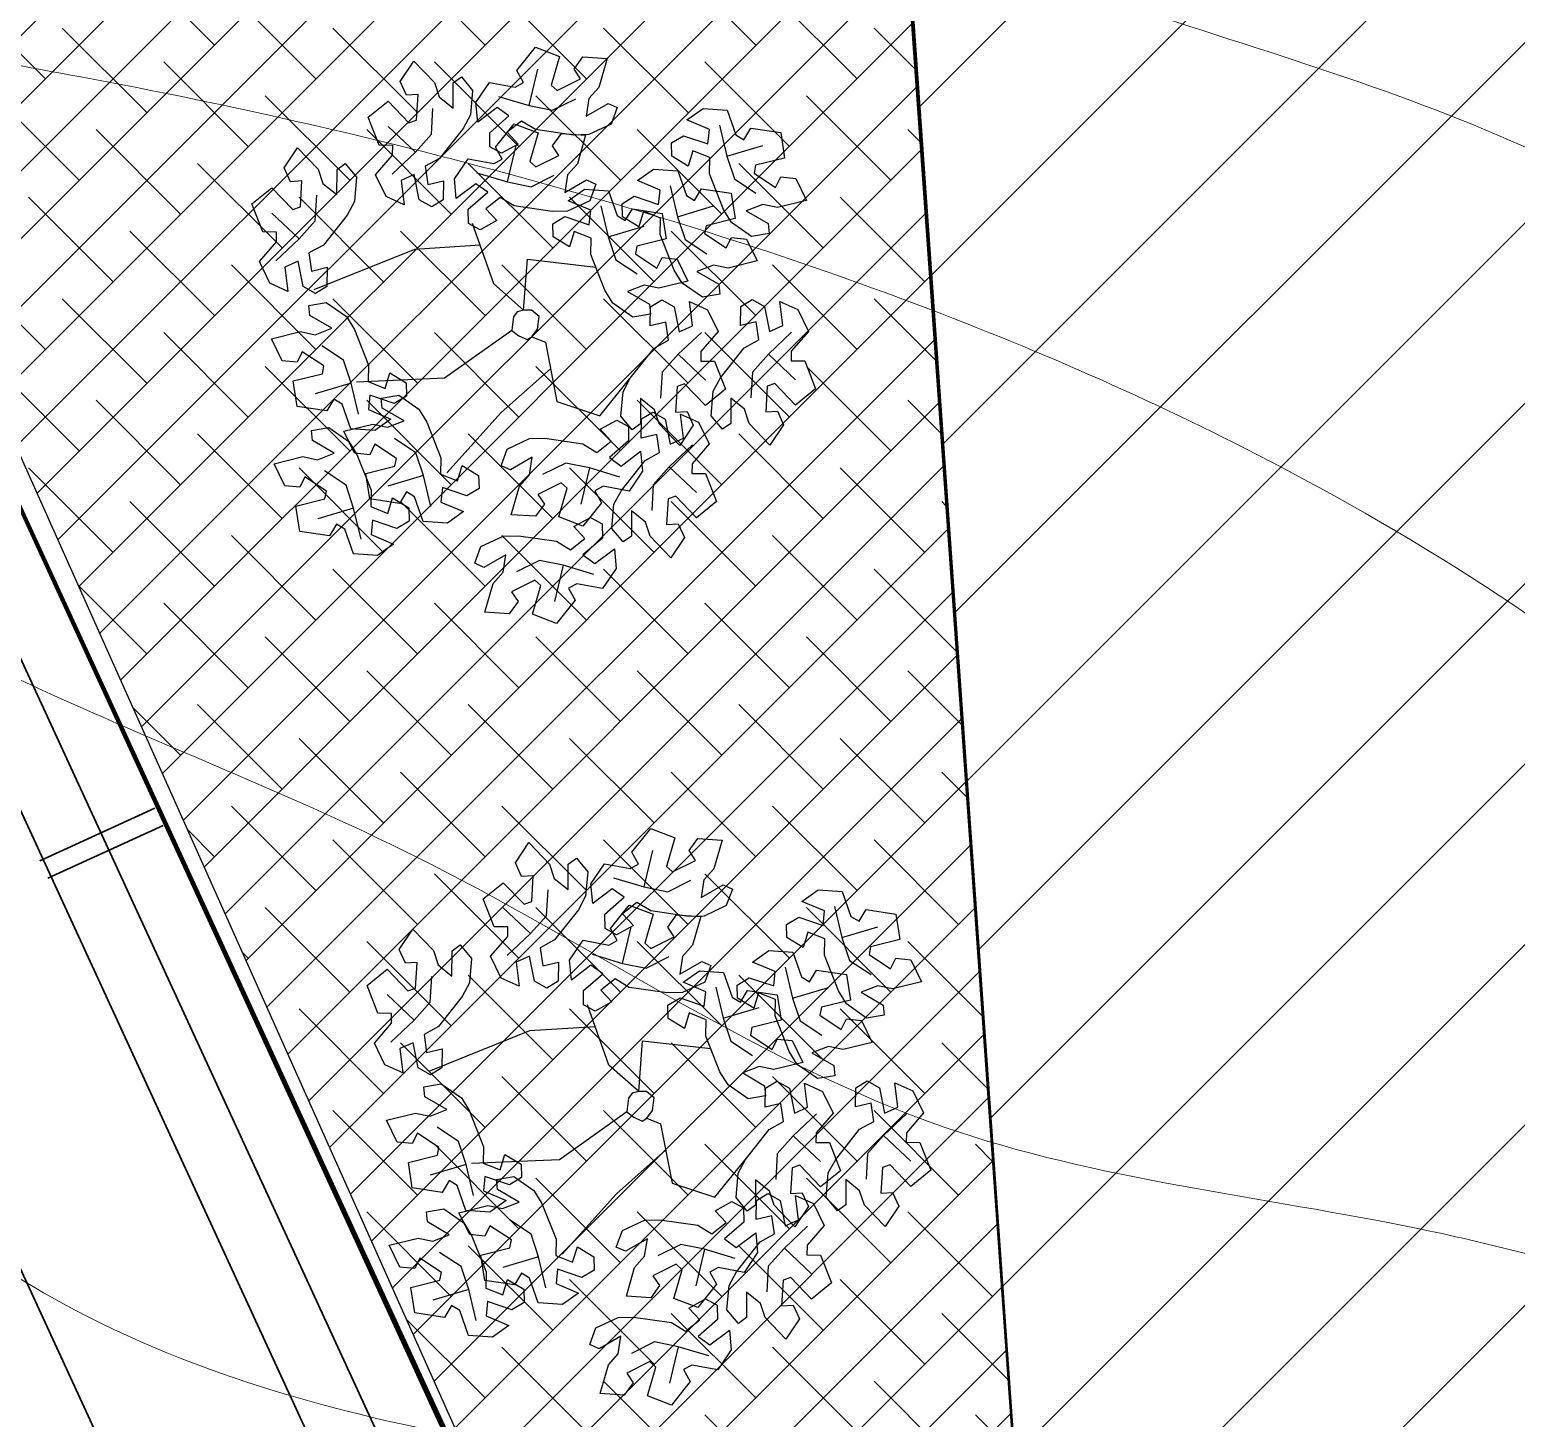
# Model space of a CAD drawing. Header units: millimetres. Extents: x 5637 to 6048, y 3385 to 3927.
# Drawn here: x 5651.92 to 5663.57, y 3640.32 to 3651.21 of the extents above; entities that cross this region are included whole.
import ezdxf

# ---------------------------------------------------------------- set-up
doc = ezdxf.new("R2010")
doc.units = ezdxf.units.MM
doc.layers.add('Contour Lines', color=253, linetype='Continuous')
doc.layers.add('dr', color=7, linetype='Continuous', lineweight=30, true_color=0x424d8a)
for name, color, linetype, lineweight in [('fences', 224, 'ограждение1', 80), ('ground 1', 7, 'Continuous', 30), ('hatch', 253, 'Continuous', 13), ('project gr', 250, 'Continuous', 30), ('road', 19, 'Continuous', 30)]:
    doc.layers.add(name, color=color, linetype=linetype, lineweight=lineweight)
doc.layers.add('plants1', color=7, linetype='Continuous', true_color=0x89ee5d)
doc.linetypes.add('ограждение1', pattern='A,0.25,-0.1,[133,ltypeshp.shx,S=0.1,R=0,X=-0.1,Y=0],-0.1,1', length=1.45)

# ---------------------------------------------------------------- blocks, each defined once
blk = doc.blocks.new('212')
at = {"color": 48, "linetype": 'Continuous'}
for p, q in [((2813.16, 4856.989), (2813.307, 4857.173)), ((2813.307, 4857.173), (2813.495, 4857.1)), ((2812.246, 4856.905), (2812.352, 4857.064)), ((2812.352, 4857.064), (2812.514, 4856.895)), ((2813.495, 4857.1), (2813.43, 4856.875)), ((2813.608, 4857), (2813.677, 4857.096)), ((2813.677, 4857.096), (2813.867, 4857.083)), ((2813.867, 4857.083), (2813.802, 4856.858)), ((2812.66, 4856.894), (2812.725, 4856.94)), ((2812.725, 4856.94), (2812.813, 4856.833)), ((2813.212, 4856.895), (2813.16, 4856.989)), ((2813.16, 4856.989), (2813.16, 4856.989)), ((2813.255, 4856.716), (2813.323, 4857.001)), ((2813.658, 4856.924), (2813.608, 4857)), ((2812.295, 4856.797), (2812.246, 4856.905)), ((2812.514, 4856.895), (2812.551, 4856.783)), ((2812.66, 4856.696), (2812.66, 4856.894)), ((2812.813, 4856.833), (2812.797, 4856.642)), ((2812.838, 4856.74), (2812.944, 4856.897)), ((2812.944, 4856.897), (2813.146, 4856.859)), ((2813.146, 4856.859), (2813.212, 4856.895)), ((2813.43, 4856.875), (2813.477, 4856.833)), ((2813.477, 4856.833), (2813.658, 4856.924)), ((2813.802, 4856.858), (2813.724, 4856.77)), ((2811.994, 4856.623), (2812.151, 4856.749)), ((2812.151, 4856.749), (2812.314, 4856.581)), ((2812.386, 4856.803), (2812.295, 4856.797)), ((2812.374, 4856.601), (2812.386, 4856.803)), ((2812.551, 4856.783), (2812.66, 4856.696)), ((2812.853, 4856.586), (2812.838, 4856.74)), ((2813.015, 4856.787), (2813.255, 4856.716)), ((2813.255, 4856.716), (2813.44, 4856.678)), ((2813.44, 4856.678), (2813.621, 4856.768)), ((2813.724, 4856.77), (2813.703, 4856.632)), ((2813.703, 4856.632), (2813.875, 4856.731)), ((2813.875, 4856.731), (2813.947, 4856.699)), ((2812.08, 4856.404), (2811.994, 4856.623)), ((2812.314, 4856.581), (2812.374, 4856.601)), ((2812.49, 4856.49), (2812.502, 4856.693)), ((2812.797, 4856.642), (2812.74, 4856.536)), ((2813.006, 4856.701), (2812.853, 4856.586)), ((2812.947, 4856.502), (2813.098, 4856.635)), ((2813.098, 4856.635), (2813.006, 4856.701)), ((2813.197, 4856.594), (2813.085, 4856.506)), ((2813.307, 4856.527), (2813.197, 4856.594)), ((2813.947, 4856.699), (2813.899, 4856.569)), ((2814.492, 4856.602), (2814.619, 4856.692)), ((2814.669, 4856.527), (2814.492, 4856.602)), ((2814.619, 4856.692), (2814.808, 4856.679)), ((2814.808, 4856.679), (2814.876, 4856.485)), ((2812.364, 4856.35), (2812.151, 4856.551)), ((2812.364, 4856.35), (2812.49, 4856.49)), ((2812.74, 4856.536), (2812.554, 4856.3)), ((2812.949, 4856.391), (2812.947, 4856.502)), ((2812.947, 4856.502), (2812.947, 4856.502)), ((2812.992, 4856.389), (2813.139, 4856.573)), ((2813.085, 4856.506), (2813.171, 4856.413)), ((2813.139, 4856.573), (2813.327, 4856.501)), ((2813.327, 4856.501), (2813.262, 4856.276)), ((2813.605, 4856.484), (2813.307, 4856.527)), ((2813.44, 4856.4), (2813.509, 4856.497)), ((2813.509, 4856.497), (2813.699, 4856.484)), ((2813.725, 4856.487), (2813.605, 4856.484)), ((2813.699, 4856.484), (2813.634, 4856.259)), ((2813.899, 4856.569), (2813.725, 4856.487)), ((2814.371, 4856.422), (2814.467, 4856.479)), ((2814.467, 4856.479), (2814.467, 4856.479)), ((2814.467, 4856.479), (2814.658, 4856.414)), ((2814.658, 4856.414), (2814.669, 4856.527)), ((2814.748, 4856.562), (2814.806, 4856.319)), ((2814.876, 4856.485), (2814.94, 4856.446)), ((2814.94, 4856.446), (2814.995, 4856.538)), ((2814.995, 4856.538), (2814.995, 4856.538)), ((2814.995, 4856.538), (2815.228, 4856.503)), ((2815.228, 4856.503), (2815.259, 4856.304)), ((2811.335, 4856.226), (2811.441, 4856.385)), ((2811.441, 4856.385), (2811.603, 4856.216)), ((2812.187, 4856.402), (2812.08, 4856.404)), ((2812.08, 4856.404), (2812.08, 4856.404)), ((2812.186, 4856.327), (2812.187, 4856.402)), ((2813.04, 4856.341), (2812.949, 4856.391)), ((2813.044, 4856.296), (2812.992, 4856.389)), ((2812.992, 4856.389), (2812.992, 4856.389)), ((2813.171, 4856.413), (2813.04, 4856.341)), ((2813.087, 4856.116), (2813.155, 4856.402)), ((2813.49, 4856.324), (2813.44, 4856.4)), ((2814.374, 4856.318), (2814.371, 4856.422)), ((2814.539, 4856.361), (2814.502, 4856.24)), ((2814.672, 4856.308), (2814.539, 4856.361)), ((2814.806, 4856.319), (2815.087, 4856.403)), ((2811.75, 4856.215), (2811.814, 4856.261)), ((2811.814, 4856.261), (2811.902, 4856.154)), ((2812.052, 4856.172), (2812.186, 4856.327)), ((2812.182, 4856.178), (2812.364, 4856.35)), ((2812.554, 4856.3), (2812.441, 4856.239)), ((2812.671, 4856.141), (2812.777, 4856.298)), ((2812.777, 4856.298), (2812.979, 4856.26)), ((2812.979, 4856.26), (2813.044, 4856.296)), ((2813.262, 4856.276), (2813.309, 4856.234)), ((2813.309, 4856.234), (2813.49, 4856.324)), ((2813.634, 4856.259), (2813.556, 4856.171)), ((2814.502, 4856.24), (2814.374, 4856.318)), ((2814.669, 4856.18), (2814.672, 4856.308)), ((2814.806, 4856.319), (2814.865, 4856.14)), ((2815.031, 4856.247), (2815.019, 4856.186)), ((2815.259, 4856.304), (2815.031, 4856.247)), ((2811.384, 4856.118), (2811.335, 4856.226)), ((2811.475, 4856.124), (2811.384, 4856.118)), ((2811.463, 4855.921), (2811.475, 4856.124)), ((2811.603, 4856.216), (2811.64, 4856.104)), ((2811.749, 4856.017), (2811.75, 4856.215)), ((2811.902, 4856.154), (2811.886, 4855.963)), ((2812.135, 4856.001), (2812.052, 4856.172)), ((2812.356, 4856.174), (2812.252, 4856.127)), ((2812.252, 4856.127), (2812.276, 4855.937)), ((2812.395, 4855.976), (2812.356, 4856.174)), ((2812.441, 4856.239), (2812.461, 4856.097)), ((2812.461, 4856.097), (2812.584, 4856.126)), ((2812.584, 4856.126), (2812.581, 4855.976)), ((2812.685, 4855.986), (2812.671, 4856.141)), ((2812.847, 4856.188), (2813.087, 4856.116)), ((2813.272, 4856.078), (2813.453, 4856.169)), ((2813.556, 4856.171), (2813.535, 4856.033)), ((2813.535, 4856.033), (2813.707, 4856.132)), ((2813.707, 4856.132), (2813.779, 4856.099)), ((2814.106, 4856.127), (2814.232, 4856.217)), ((2814.282, 4856.052), (2814.106, 4856.127)), ((2814.232, 4856.217), (2814.421, 4856.204)), ((2814.421, 4856.204), (2814.489, 4856.01)), ((2814.78, 4855.9), (2814.669, 4856.18)), ((2814.865, 4856.14), (2815.034, 4856.028)), ((2815.019, 4856.186), (2815.188, 4856.074)), ((2815.188, 4856.074), (2815.228, 4856.156)), ((2815.228, 4856.156), (2815.346, 4856.144)), ((2815.346, 4856.144), (2815.43, 4855.972)), ((2811.083, 4855.944), (2811.24, 4856.07)), ((2811.24, 4856.07), (2811.403, 4855.901)), ((2811.579, 4855.811), (2811.591, 4856.014)), ((2811.64, 4856.104), (2811.749, 4856.017)), ((2812.838, 4856.102), (2812.685, 4855.986)), ((2812.779, 4855.903), (2812.931, 4856.035)), ((2812.931, 4856.035), (2812.838, 4856.102)), ((2813.087, 4856.116), (2813.272, 4856.078)), ((2813.562, 4855.969), (2813.689, 4856.059)), ((2813.689, 4856.059), (2813.878, 4856.046)), ((2813.779, 4856.099), (2813.731, 4855.969)), ((2813.878, 4856.046), (2813.946, 4855.852)), ((2814.271, 4855.939), (2814.282, 4856.052)), ((2814.361, 4856.087), (2814.419, 4855.844)), ((2814.489, 4856.01), (2814.553, 4855.971)), ((2814.553, 4855.971), (2814.608, 4856.063)), ((2814.608, 4856.063), (2814.608, 4856.063)), ((2814.608, 4856.063), (2814.841, 4856.028)), ((2814.841, 4856.028), (2814.872, 4855.829)), ((2811.169, 4855.725), (2811.083, 4855.944)), ((2811.403, 4855.901), (2811.463, 4855.921)), ((2811.886, 4855.963), (2811.829, 4855.857)), ((2812.276, 4855.937), (2812.135, 4856.001)), ((2812.493, 4855.922), (2812.395, 4855.976)), ((2812.395, 4855.976), (2812.395, 4855.976)), ((2812.581, 4855.976), (2812.493, 4855.922)), ((2812.781, 4855.791), (2812.779, 4855.903)), ((2812.779, 4855.903), (2812.779, 4855.903)), ((2813.029, 4855.995), (2812.917, 4855.906)), ((2812.917, 4855.906), (2813.003, 4855.814)), ((2813.139, 4855.928), (2813.029, 4855.995)), ((2813.437, 4855.885), (2813.139, 4855.928)), ((2813.731, 4855.969), (2813.557, 4855.888)), ((2813.739, 4855.894), (2813.562, 4855.969)), ((2813.727, 4855.781), (2813.739, 4855.894)), ((2813.818, 4855.929), (2813.876, 4855.686)), ((2813.985, 4855.946), (2814.08, 4856.004)), ((2813.987, 4855.843), (2813.985, 4855.946)), ((2814.01, 4855.813), (2814.065, 4855.905)), ((2814.065, 4855.905), (2814.065, 4855.905)), ((2814.065, 4855.905), (2814.298, 4855.87)), ((2814.08, 4856.004), (2814.08, 4856.004)), ((2814.08, 4856.004), (2814.271, 4855.939)), ((2814.419, 4855.844), (2814.701, 4855.928)), ((2814.843, 4855.798), (2814.78, 4855.9)), ((2815.088, 4855.94), (2814.958, 4855.89)), ((2815.203, 4855.916), (2815.088, 4855.94)), ((2815.43, 4855.972), (2815.203, 4855.916)), ((2811.453, 4855.67), (2811.24, 4855.872)), ((2811.453, 4855.67), (2811.579, 4855.811)), ((2811.829, 4855.857), (2811.643, 4855.621)), ((2812.872, 4855.742), (2812.781, 4855.791)), ((2812.978, 4855.318), (2812.811, 4855.791)), ((2813.003, 4855.814), (2812.872, 4855.742)), ((2813.557, 4855.888), (2813.437, 4855.885)), ((2813.441, 4855.789), (2813.537, 4855.846)), ((2813.444, 4855.685), (2813.441, 4855.789)), ((2813.537, 4855.846), (2813.537, 4855.846)), ((2813.537, 4855.846), (2813.727, 4855.781)), ((2813.946, 4855.852), (2814.01, 4855.813)), ((2814.115, 4855.765), (2813.987, 4855.843)), ((2814.152, 4855.886), (2814.115, 4855.765)), ((2814.285, 4855.833), (2814.152, 4855.886)), ((2814.282, 4855.705), (2814.285, 4855.833)), ((2814.298, 4855.87), (2814.329, 4855.671)), ((2814.419, 4855.844), (2814.479, 4855.665)), ((2814.872, 4855.829), (2814.645, 4855.772)), ((2815, 4855.688), (2814.843, 4855.798)), ((2814.958, 4855.89), (2815.129, 4855.79)), ((2815.129, 4855.79), (2815.137, 4855.711)), ((2811.276, 4855.723), (2811.169, 4855.725)), ((2811.169, 4855.725), (2811.169, 4855.725)), ((2811.271, 4855.499), (2811.453, 4855.67)), ((2811.275, 4855.648), (2811.276, 4855.723)), ((2813.572, 4855.607), (2813.444, 4855.685)), ((2813.609, 4855.728), (2813.572, 4855.607)), ((2813.742, 4855.675), (2813.609, 4855.728)), ((2813.739, 4855.547), (2813.742, 4855.675)), ((2813.876, 4855.686), (2814.157, 4855.77)), ((2813.876, 4855.686), (2813.935, 4855.507)), ((2814.329, 4855.671), (2814.101, 4855.614)), ((2814.393, 4855.425), (2814.282, 4855.705)), ((2814.479, 4855.665), (2814.648, 4855.553)), ((2814.645, 4855.772), (2814.632, 4855.711)), ((2814.632, 4855.711), (2814.801, 4855.599)), ((2814.801, 4855.599), (2814.842, 4855.681)), ((2814.842, 4855.681), (2814.959, 4855.669)), ((2814.959, 4855.669), (2815.044, 4855.497)), ((2815.137, 4855.711), (2815, 4855.688)), ((2811.141, 4855.492), (2811.275, 4855.648)), ((2811.643, 4855.621), (2811.53, 4855.56)), ((2811.53, 4855.56), (2811.55, 4855.418)), ((2812.357, 4855.587), (2811.568, 4855.27)), ((2812.872, 4855.62), (2812.357, 4855.587)), ((2813.85, 4855.267), (2813.739, 4855.547)), ((2814.101, 4855.614), (2814.089, 4855.553)), ((2814.089, 4855.553), (2814.258, 4855.441)), ((2811.224, 4855.322), (2811.141, 4855.492)), ((2811.445, 4855.494), (2811.341, 4855.448)), ((2811.341, 4855.448), (2811.365, 4855.257)), ((2811.484, 4855.297), (2811.445, 4855.494)), ((2811.55, 4855.418), (2811.673, 4855.447)), ((2811.673, 4855.447), (2811.67, 4855.297)), ((2813.213, 4855.112), (2813.244, 4855.51)), ((2813.244, 4855.51), (2813.778, 4855.448)), ((2813.935, 4855.507), (2814.104, 4855.395)), ((2814.258, 4855.441), (2814.298, 4855.523)), ((2814.298, 4855.523), (2814.416, 4855.511)), ((2814.456, 4855.323), (2814.393, 4855.425)), ((2814.416, 4855.511), (2814.5, 4855.339)), ((2814.701, 4855.465), (2814.571, 4855.415)), ((2814.817, 4855.441), (2814.701, 4855.465)), ((2815.044, 4855.497), (2814.817, 4855.441)), ((2811.365, 4855.257), (2811.224, 4855.322)), ((2814.5, 4855.339), (2814.273, 4855.284)), ((2814.614, 4855.213), (2814.456, 4855.323)), ((2814.571, 4855.415), (2814.743, 4855.315)), ((2814.743, 4855.315), (2814.75, 4855.236)), ((2811.582, 4855.243), (2811.484, 4855.297)), ((2811.484, 4855.297), (2811.484, 4855.297)), ((2811.67, 4855.297), (2811.582, 4855.243)), ((2813.913, 4855.165), (2813.85, 4855.267)), ((2814.158, 4855.307), (2814.028, 4855.257)), ((2814.028, 4855.257), (2814.199, 4855.157)), ((2814.273, 4855.284), (2814.158, 4855.307)), ((2814.208, 4855.138), (2814.296, 4855.192)), ((2814.296, 4855.192), (2814.394, 4855.138)), ((2814.75, 4855.236), (2814.614, 4855.213)), ((2814.915, 4855.141), (2815.004, 4855.195)), ((2815.004, 4855.195), (2815.101, 4855.141)), ((2811.529, 4855.148), (2811.665, 4855.171)), ((2811.536, 4855.069), (2811.529, 4855.148)), ((2811.665, 4855.171), (2811.823, 4855.062)), ((2813.162, 4855.099), (2813.133, 4855.059)), ((2813.213, 4855.112), (2813.162, 4855.099)), ((2813.274, 4855.111), (2813.213, 4855.112)), ((2813.334, 4855.062), (2813.274, 4855.111)), ((2814.07, 4855.055), (2813.913, 4855.165)), ((2814.207, 4855.079), (2814.07, 4855.055)), ((2814.199, 4855.157), (2814.207, 4855.079)), ((2814.205, 4854.989), (2814.208, 4855.138)), ((2814.394, 4855.138), (2814.394, 4855.138)), ((2814.394, 4855.138), (2814.433, 4854.941)), ((2814.537, 4854.988), (2814.513, 4855.178)), ((2814.513, 4855.178), (2814.654, 4855.113)), ((2814.654, 4855.113), (2814.737, 4854.943)), ((2814.912, 4854.991), (2814.915, 4855.141)), ((2815.101, 4855.141), (2815.101, 4855.141)), ((2815.101, 4855.141), (2815.14, 4854.943)), ((2815.244, 4854.99), (2815.221, 4855.18)), ((2815.221, 4855.18), (2815.362, 4855.116)), ((2815.362, 4855.116), (2815.445, 4854.945)), ((2811.708, 4854.97), (2811.536, 4855.069)), ((2811.578, 4854.919), (2811.708, 4854.97)), ((2811.823, 4855.062), (2811.886, 4854.959)), ((2811.886, 4854.959), (2811.997, 4854.679)), ((2813.122, 4854.977), (2813.121, 4854.953)), ((2813.133, 4855.059), (2813.122, 4854.977)), ((2813.276, 4854.903), (2813.321, 4854.962)), ((2813.321, 4854.962), (2813.334, 4855.062)), ((2814.328, 4855.017), (2814.205, 4854.989)), ((2814.348, 4854.876), (2814.328, 4855.017)), ((2814.433, 4854.941), (2814.537, 4854.988)), ((2815.035, 4855.02), (2814.912, 4854.991)), ((2815.056, 4854.878), (2815.035, 4855.02)), ((2815.14, 4854.943), (2815.244, 4854.99)), ((2811.235, 4854.887), (2811.463, 4854.943)), ((2811.32, 4854.715), (2811.235, 4854.887)), ((2811.463, 4854.943), (2811.578, 4854.919)), ((2813.121, 4854.953), (2812.593, 4854.577)), ((2813.121, 4854.953), (2813.175, 4854.911)), ((2813.175, 4854.911), (2813.241, 4854.88)), ((2813.241, 4854.88), (2813.276, 4854.903)), ((2813.276, 4854.903), (2813.384, 4854.859)), ((2813.384, 4854.859), (2813.474, 4854.394)), ((2814.235, 4854.814), (2814.348, 4854.876)), ((2814.607, 4854.937), (2814.425, 4854.765)), ((2814.737, 4854.943), (2814.603, 4854.787)), ((2814.943, 4854.817), (2815.056, 4854.878)), ((2815.314, 4854.939), (2815.133, 4854.767)), ((2815.445, 4854.945), (2815.311, 4854.789)), ((2811.478, 4854.785), (2811.438, 4854.704)), ((2811.647, 4854.674), (2811.478, 4854.785)), ((2811.801, 4854.719), (2811.632, 4854.831)), ((2814.049, 4854.578), (2814.235, 4854.814)), ((2814.425, 4854.765), (2814.299, 4854.624)), ((2814.425, 4854.765), (2814.638, 4854.563)), ((2814.603, 4854.787), (2814.602, 4854.712)), ((2814.757, 4854.58), (2814.943, 4854.817)), ((2815.133, 4854.767), (2815.007, 4854.626)), ((2815.133, 4854.767), (2815.345, 4854.566)), ((2815.311, 4854.789), (2815.309, 4854.715)), ((2811.438, 4854.704), (2811.32, 4854.715)), ((2811.407, 4854.556), (2811.635, 4854.612)), ((2811.635, 4854.612), (2811.647, 4854.674)), ((2811.86, 4854.54), (2811.801, 4854.719)), ((2811.997, 4854.679), (2811.994, 4854.551)), ((2812.127, 4854.498), (2812.164, 4854.619)), ((2812.164, 4854.619), (2812.292, 4854.541)), ((2813.424, 4854.652), (2813.038, 4854.309)), ((2813.809, 4854.284), (2814.091, 4854.631)), ((2814.299, 4854.624), (2814.287, 4854.422)), ((2814.602, 4854.712), (2814.709, 4854.711)), ((2814.709, 4854.711), (2814.709, 4854.711)), ((2814.709, 4854.711), (2814.795, 4854.491)), ((2815.007, 4854.626), (2814.995, 4854.424)), ((2815.309, 4854.715), (2815.416, 4854.713)), ((2815.416, 4854.713), (2815.416, 4854.713)), ((2815.416, 4854.713), (2815.502, 4854.494)), ((2811.438, 4854.357), (2811.407, 4854.556)), ((2811.86, 4854.54), (2811.579, 4854.456)), ((2811.918, 4854.297), (2811.86, 4854.54)), ((2812.593, 4854.577), (2811.902, 4854.548)), ((2811.994, 4854.551), (2812.127, 4854.498)), ((2812.292, 4854.541), (2812.294, 4854.438)), ((2813.992, 4854.472), (2814.049, 4854.578)), ((2814.416, 4854.514), (2814.403, 4854.312)), ((2814.475, 4854.534), (2814.416, 4854.514)), ((2814.638, 4854.365), (2814.475, 4854.534)), ((2814.699, 4854.475), (2814.757, 4854.58)), ((2815.123, 4854.516), (2815.111, 4854.314)), ((2815.183, 4854.536), (2815.123, 4854.516)), ((2815.345, 4854.367), (2815.183, 4854.536)), ((2815.502, 4854.494), (2815.345, 4854.367)), ((2811.726, 4854.413), (2811.671, 4854.321)), ((2811.79, 4854.374), (2811.726, 4854.413)), ((2812.008, 4854.445), (2811.997, 4854.332)), ((2812.199, 4854.38), (2812.008, 4854.445)), ((2812.097, 4854.422), (2812.234, 4854.446)), ((2812.105, 4854.344), (2812.097, 4854.422)), ((2812.294, 4854.438), (2812.199, 4854.38)), ((2812.199, 4854.38), (2812.199, 4854.38)), ((2812.234, 4854.446), (2812.391, 4854.336)), ((2813.474, 4854.394), (2813.809, 4854.284)), ((2813.976, 4854.281), (2813.992, 4854.472)), ((2814.238, 4854.331), (2814.129, 4854.419)), ((2814.129, 4854.419), (2814.129, 4854.22)), ((2814.795, 4854.491), (2814.638, 4854.365)), ((2814.683, 4854.283), (2814.699, 4854.475)), ((2814.945, 4854.334), (2814.836, 4854.421)), ((2814.836, 4854.421), (2814.836, 4854.223)), ((2811.671, 4854.321), (2811.438, 4854.357)), ((2811.671, 4854.321), (2811.671, 4854.321)), ((2811.858, 4854.18), (2811.79, 4854.374)), ((2811.997, 4854.332), (2812.173, 4854.257)), ((2812.276, 4854.244), (2812.105, 4854.344)), ((2812.391, 4854.336), (2812.454, 4854.234)), ((2813.038, 4854.309), (2812.612, 4853.837)), ((2814.064, 4854.174), (2813.976, 4854.281)), ((2814.137, 4854.258), (2814.226, 4854.312)), ((2814.226, 4854.312), (2814.323, 4854.257)), ((2814.275, 4854.22), (2814.238, 4854.331)), ((2814.403, 4854.312), (2814.494, 4854.317)), ((2814.466, 4854.107), (2814.443, 4854.297)), ((2814.443, 4854.297), (2814.584, 4854.233)), ((2814.494, 4854.317), (2814.543, 4854.21)), ((2814.772, 4854.177), (2814.683, 4854.283)), ((2814.982, 4854.222), (2814.945, 4854.334)), ((2815.111, 4854.314), (2815.202, 4854.32)), ((2815.202, 4854.32), (2815.251, 4854.212)), ((2811.549, 4854.168), (2811.686, 4854.191)), ((2811.557, 4854.089), (2811.549, 4854.168)), ((2811.686, 4854.191), (2811.843, 4854.082)), ((2811.803, 4854.162), (2812.031, 4854.217)), ((2811.888, 4853.99), (2811.803, 4854.162)), ((2812.047, 4854.167), (2811.858, 4854.18)), ((2812.031, 4854.217), (2812.146, 4854.194)), ((2812.173, 4854.257), (2812.047, 4854.167)), ((2812.146, 4854.194), (2812.276, 4854.244)), ((2812.454, 4854.234), (2812.565, 4853.954)), ((2813.812, 4854.177), (2813.943, 4854.249)), ((2813.899, 4854.085), (2813.812, 4854.177)), ((2813.943, 4854.249), (2814.034, 4854.2)), ((2814.034, 4854.2), (2814.036, 4854.088)), ((2814.129, 4854.22), (2814.064, 4854.174)), ((2814.134, 4854.108), (2814.137, 4854.258)), ((2814.437, 4854.051), (2814.275, 4854.22)), ((2814.323, 4854.257), (2814.323, 4854.257)), ((2814.323, 4854.257), (2814.362, 4854.06)), ((2814.543, 4854.21), (2814.437, 4854.051)), ((2814.584, 4854.233), (2814.667, 4854.062)), ((2814.836, 4854.223), (2814.772, 4854.177)), ((2815.144, 4854.053), (2814.982, 4854.222)), ((2815.251, 4854.212), (2815.144, 4854.053)), ((2811.728, 4853.989), (2811.557, 4854.089)), ((2811.843, 4854.082), (2811.906, 4853.979)), ((2812.046, 4854.06), (2812.006, 4853.978)), ((2812.215, 4853.948), (2812.046, 4854.06)), ((2812.369, 4853.994), (2812.2, 4854.106)), ((2813.085, 4854.022), (2813.258, 4854.104)), ((2813.258, 4854.104), (2813.379, 4854.107)), ((2813.379, 4854.107), (2813.676, 4854.063)), ((2813.676, 4854.063), (2813.786, 4853.996)), ((2813.786, 4853.996), (2813.899, 4854.085)), ((2814.036, 4854.088), (2813.885, 4853.956)), ((2814.036, 4854.088), (2814.036, 4854.088)), ((2814.257, 4854.137), (2814.134, 4854.108)), ((2814.278, 4853.995), (2814.257, 4854.137)), ((2814.536, 4854.056), (2814.355, 4853.884)), ((2814.362, 4854.06), (2814.466, 4854.107)), ((2814.667, 4854.062), (2814.533, 4853.906)), ((2811.256, 4853.907), (2811.483, 4853.963)), ((2811.483, 4853.963), (2811.598, 4853.939)), ((2811.598, 4853.939), (2811.728, 4853.989)), ((2812.006, 4853.978), (2811.888, 4853.99)), ((2811.906, 4853.979), (2812.017, 4853.699)), ((2812.203, 4853.887), (2812.215, 4853.948)), ((2812.428, 4853.815), (2812.369, 4853.994)), ((2812.565, 4853.954), (2812.562, 4853.826)), ((2813.037, 4853.892), (2813.085, 4854.022)), ((2813.281, 4853.958), (2813.109, 4853.859)), ((2813.259, 4853.82), (2813.281, 4853.958)), ((2813.544, 4853.913), (2813.362, 4853.823)), ((2813.729, 4853.875), (2813.544, 4853.913)), ((2813.885, 4853.956), (2813.977, 4853.889)), ((2813.977, 4853.889), (2814.13, 4854.005)), ((2813.979, 4853.697), (2814.165, 4853.933)), ((2814.13, 4854.005), (2814.145, 4853.85)), ((2814.165, 4853.933), (2814.278, 4853.995)), ((2811.34, 4853.735), (2811.256, 4853.907)), ((2811.498, 4853.805), (2811.458, 4853.724)), ((2811.667, 4853.693), (2811.498, 4853.805)), ((2811.821, 4853.739), (2811.652, 4853.851)), ((2811.975, 4853.83), (2812.203, 4853.887)), ((2812.006, 4853.631), (2811.975, 4853.83)), ((2812.428, 4853.815), (2812.147, 4853.731)), ((2812.486, 4853.572), (2812.428, 4853.815)), ((2812.562, 4853.826), (2812.695, 4853.773)), ((2812.695, 4853.773), (2812.732, 4853.894)), ((2812.732, 4853.894), (2812.86, 4853.816)), ((2812.86, 4853.816), (2812.863, 4853.712)), ((2813.109, 4853.859), (2813.037, 4853.892)), ((2813.181, 4853.732), (2813.259, 4853.82)), ((2813.729, 4853.875), (2813.66, 4853.589)), ((2813.968, 4853.803), (2813.729, 4853.875)), ((2814.145, 4853.85), (2814.039, 4853.693)), ((2814.355, 4853.884), (2814.229, 4853.743)), ((2814.355, 4853.884), (2814.568, 4853.682)), ((2814.533, 4853.906), (2814.531, 4853.832)), ((2814.531, 4853.832), (2814.638, 4853.83)), ((2814.638, 4853.83), (2814.638, 4853.83)), ((2814.638, 4853.83), (2814.724, 4853.611)), ((2811.458, 4853.724), (2811.34, 4853.735)), ((2811.655, 4853.632), (2811.667, 4853.693)), ((2811.88, 4853.56), (2811.821, 4853.739)), ((2812.017, 4853.699), (2812.014, 4853.571)), ((2812.294, 4853.688), (2812.239, 4853.596)), ((2812.358, 4853.649), (2812.294, 4853.688)), ((2812.576, 4853.72), (2812.565, 4853.607)), ((2812.767, 4853.655), (2812.576, 4853.72)), ((2812.863, 4853.712), (2812.767, 4853.655)), ((2813.116, 4853.507), (2813.181, 4853.732)), ((2813.507, 4853.757), (2813.325, 4853.667)), ((2813.489, 4853.49), (2813.554, 4853.715)), ((2813.554, 4853.715), (2813.507, 4853.757)), ((2813.837, 4853.731), (2813.771, 4853.695)), ((2813.771, 4853.695), (2813.823, 4853.602)), ((2814.039, 4853.693), (2813.837, 4853.731)), ((2813.921, 4853.591), (2813.979, 4853.697)), ((2814.229, 4853.743), (2814.217, 4853.541)), ((2811.427, 4853.575), (2811.655, 4853.632)), ((2811.458, 4853.376), (2811.427, 4853.575)), ((2811.88, 4853.56), (2811.599, 4853.476)), ((2811.938, 4853.317), (2811.88, 4853.56)), ((2812.239, 4853.596), (2812.006, 4853.631)), ((2812.014, 4853.571), (2812.147, 4853.518)), ((2812.147, 4853.518), (2812.184, 4853.639)), ((2812.184, 4853.639), (2812.312, 4853.561)), ((2812.239, 4853.596), (2812.239, 4853.596)), ((2812.312, 4853.561), (2812.315, 4853.458)), ((2812.426, 4853.455), (2812.358, 4853.649)), ((2812.565, 4853.607), (2812.742, 4853.532)), ((2812.767, 4853.655), (2812.767, 4853.655)), ((2813.376, 4853.591), (2813.307, 4853.495)), ((2813.325, 4853.667), (2813.376, 4853.591)), ((2813.823, 4853.602), (2813.676, 4853.418)), ((2813.823, 4853.602), (2813.823, 4853.602)), ((2813.905, 4853.4), (2813.921, 4853.591)), ((2814.345, 4853.633), (2814.333, 4853.431)), ((2814.405, 4853.653), (2814.345, 4853.633)), ((2814.567, 4853.484), (2814.405, 4853.653)), ((2814.724, 4853.611), (2814.567, 4853.484)), ((2812.028, 4853.465), (2812.017, 4853.352)), ((2812.219, 4853.4), (2812.028, 4853.465)), ((2812.315, 4853.458), (2812.219, 4853.4)), ((2812.615, 4853.442), (2812.426, 4853.455)), ((2812.742, 4853.532), (2812.615, 4853.442)), ((2813.307, 4853.495), (2813.116, 4853.507)), ((2813.676, 4853.418), (2813.489, 4853.49)), ((2813.606, 4853.414), (2813.737, 4853.486)), ((2813.737, 4853.486), (2813.828, 4853.436)), ((2814.167, 4853.45), (2814.058, 4853.538)), ((2814.058, 4853.538), (2814.058, 4853.34)), ((2814.204, 4853.339), (2814.167, 4853.45)), ((2811.691, 4853.341), (2811.458, 4853.376)), ((2811.746, 4853.433), (2811.691, 4853.341)), ((2811.691, 4853.341), (2811.691, 4853.341)), ((2811.81, 4853.394), (2811.746, 4853.433)), ((2811.878, 4853.2), (2811.81, 4853.394)), ((2812.017, 4853.352), (2812.194, 4853.277)), ((2812.219, 4853.4), (2812.219, 4853.4)), ((2812.878, 4853.258), (2813.052, 4853.34)), ((2813.052, 4853.34), (2813.172, 4853.343)), ((2813.172, 4853.343), (2813.47, 4853.3)), ((2813.692, 4853.321), (2813.606, 4853.414)), ((2813.828, 4853.436), (2813.83, 4853.325)), ((2813.994, 4853.294), (2813.905, 4853.4)), ((2814.058, 4853.34), (2813.994, 4853.294)), ((2814.366, 4853.17), (2814.204, 4853.339)), ((2814.333, 4853.431), (2814.424, 4853.437)), ((2814.473, 4853.329), (2814.366, 4853.17)), ((2814.424, 4853.437), (2814.473, 4853.329)), ((2812.194, 4853.277), (2812.067, 4853.187)), ((2812.83, 4853.128), (2812.878, 4853.258)), ((2813.47, 4853.3), (2813.58, 4853.233)), ((2813.58, 4853.233), (2813.692, 4853.321)), ((2813.83, 4853.325), (2813.678, 4853.192)), ((2813.771, 4853.126), (2813.924, 4853.241)), ((2813.83, 4853.325), (2813.83, 4853.325)), ((2813.924, 4853.241), (2813.939, 4853.087)), ((2812.067, 4853.187), (2811.878, 4853.2)), ((2812.902, 4853.095), (2812.83, 4853.128)), ((2813.074, 4853.194), (2812.902, 4853.095)), ((2813.053, 4853.056), (2813.074, 4853.194)), ((2813.337, 4853.149), (2813.156, 4853.059)), ((2813.522, 4853.111), (2813.337, 4853.149)), ((2813.522, 4853.111), (2813.454, 4852.826)), ((2813.762, 4853.04), (2813.522, 4853.111)), ((2813.678, 4853.192), (2813.771, 4853.126)), ((2812.975, 4852.968), (2813.053, 4853.056)), ((2813.3, 4852.994), (2813.119, 4852.903)), ((2813.347, 4852.952), (2813.3, 4852.994)), ((2813.939, 4853.087), (2813.832, 4852.929)), ((2812.91, 4852.744), (2812.975, 4852.968)), ((2813.119, 4852.903), (2813.169, 4852.827)), ((2813.282, 4852.727), (2813.347, 4852.952)), ((2813.63, 4852.967), (2813.565, 4852.932)), ((2813.565, 4852.932), (2813.617, 4852.838)), ((2813.832, 4852.929), (2813.63, 4852.967)), ((2813.169, 4852.827), (2813.1, 4852.731)), ((2813.617, 4852.838), (2813.47, 4852.654)), ((2813.617, 4852.838), (2813.617, 4852.838)), ((2813.1, 4852.731), (2812.91, 4852.744)), ((2813.47, 4852.654), (2813.282, 4852.727))]:
    blk.add_line(p, q, dxfattribs=at)
at = {"layer": 'plants1', "color": 48, "linetype": 'Continuous'}
blk.add_line((2813.213, 4855.112), (2812.978, 4855.318), dxfattribs=at)

msp = doc.modelspace()

# ---------------------------------------------------------------- hatches: boundary and pattern name
at = {"layer": 'hatch'}
h = msp.add_hatch(dxfattribs=at)
h.set_pattern_fill('ANSI31', color=256, scale=8, style=0)
h.set_pattern_definition([(45, (2816.3681, -1263.7476), (-0.70710678, 0.70710678), [])])
edge = h.paths.add_edge_path()
edge.add_line((5656.485, 3685.313), (5668.34, 3686.065))
edge.add_line((5668.34, 3686.065), (5670.175, 3660.003))
edge.add_arc((5672.515, 3660.315), 2.36, 187.5977, 340.4888)
edge.add_line((5674.739, 3659.527), (5675.339, 3652.229))
edge.add_arc((5673.244, 3650.715), 2.585, 35.8571, 162.8689)
edge.add_line((5670.774, 3651.476), (5671.804, 3636.795))
edge.add_line((5671.804, 3636.795), (5659.926, 3635.893))
edge.add_line((5659.926, 3635.893), (5658.525, 3655.585))
edge.add_line((5658.525, 3655.585), (5656.485, 3685.313))
at = {"layer": 'plants1'}
h = msp.add_hatch(dxfattribs=at)
h.set_pattern_fill('ANSI38', color=256, scale=3, style=0)
h.set_pattern_definition([(45, (2816.3681, -1263.7476), (-0.265165043, 0.265165043), []), (135, (2816.3681, -1263.7476), (-0.79549513, 0.265165043), [0.9375, -0.5625])])
edge = h.paths.add_edge_path()
edge.add_line((5656.393, 3685.679), (5659.933, 3635.877))
edge.add_line((5659.933, 3635.877), (5671.914, 3636.724))
edge.add_line((5671.914, 3636.724), (5672.769, 3636.731))
edge.add_line((5672.769, 3636.731), (5658.842, 3632.223))
edge.add_line((5658.842, 3632.223), (5648.554, 3655.233))
edge.add_line((5648.554, 3655.233), (5651.87, 3685.351))
edge.add_line((5651.87, 3685.351), (5656.402, 3685.67))

# ---------------------------------------------------------------- linework, layer by layer
at = {"layer": 'Contour Lines', "lineweight": 5, "ltscale": 0.5}
for points, knots in [([(5648.572, 3652.523), (5649.003, 3652.147), (5650.069, 3651.217), (5652.696, 3650.8), (5656.62, 3649.908), (5661.113, 3648.326), (5664.544, 3646.108), (5666.018, 3644.721), (5666.418, 3644.361)], [0, 0, 0, 0, 3.372856, 8.356642, 15.430711, 27.766319, 36.580743, 39.796017, 39.796017, 39.796017, 39.796017]), ([(5660.302, 3651.467), (5661.387, 3651.099), (5663.522, 3650.508), (5666.102, 3648.935), (5668.006, 3647.966), (5668.931, 3647.42), (5669.17, 3647.279)], [25.526775, 25.526775, 25.526775, 25.526775, 32.374791, 38.759425, 43.535664, 45.201797, 45.201797, 45.201797, 45.201797]), ([(5664.531, 3641.34), (5663.98, 3641.536), (5662.156, 3642.006), (5658.755, 3642.34), (5655.383, 3644.697), (5652.2, 3645.873), (5649.869, 3647.118), (5649.059, 3648.963), (5648.538, 3650.053), (5648.27, 3650.615)], [21.888043, 21.888043, 21.888043, 21.888043, 25.387164, 33.037446, 42.117437, 49.291871, 53.718612, 57.246518, 61.009715, 61.009715, 61.009715, 61.009715]), ([(5650.45, 3642.516), (5650.985, 3641.977), (5652.615, 3640.786), (5656.056, 3639.934), (5659.553, 3639.62), (5663.252, 3639.707), (5666.2, 3639.117), (5668.79, 3637.42), (5670.591, 3636.104), (5672.187, 3634.727), (5673.983, 3634.33), (5675.177, 3634.438), (5675.788, 3634.493)], [17.85662, 17.85662, 17.85662, 17.85662, 22.338506, 29.542052, 38.866515, 43.342041, 51.782393, 56.30639, 61.795759, 65.242551, 68.757727, 72.433673, 72.433673, 72.433673, 72.433673])]:
    msp.add_open_spline(points, degree=3, knots=knots, dxfattribs=at)
at = {"layer": 'dr', "color": 1, "ltscale": 0.5}
for p, q in [((5652.001, 3644.691), (5652.903, 3645.104)), ((5652.064, 3644.555), (5652.966, 3644.968))]:
    msp.add_line(p, q, dxfattribs=at)
at = {"layer": 'dr', "ltscale": 0.5}
for points in [[(5657.985, 3631.765), (5647.25, 3655.068), (5650.738, 3687.286), (5688.044, 3728.285), (5785.899, 3737.488)], [(5648.274, 3655.235), (5658.872, 3632.229), (5672.769, 3636.731)]]:
    msp.add_lwpolyline(points, dxfattribs=at)
at = {"layer": 'dr', "color": 4, "ltscale": 0.5}
msp.add_lwpolyline([(5658.602, 3631.621), (5647.763, 3655.15)], dxfattribs=at)
at = {"layer": 'fences', "ltscale": 3}
msp.add_lwpolyline([(6039.964, 3495.507), (6009.913, 3521.758), (5966.844, 3498.432), (5919.866, 3458.47), (5883.81, 3413.039), (5785.019, 3394.646), (5785.019, 3394.646), (5721.4, 3503.235), (5684.09, 3556.908), (5702.416, 3569.033), (5672.896, 3636.729), (5658.842, 3632.223), (5648.276, 3655.229), (5651.856, 3686.726), (5688.411, 3727.203), (5786.91, 3736.642), (5787.32, 3771.704), (5792.705, 3777.71)], dxfattribs=at)
at = {"layer": 'ground 1', "lineweight": 5, "ltscale": 0.5}
msp.add_spline([(5647.245, 3644.509), (5645.188, 3643.888), (5644.023, 3643.383), (5643.169, 3642.685), (5642.392, 3641.715), (5642.392, 3640.007), (5642.276, 3637.407), (5642.819, 3634.846), (5644.101, 3631.819), (5646.053, 3628.716), (5647.362, 3627.783), (5649.031, 3626.697), (5650.507, 3625.959), (5652.099, 3625.144), (5653.574, 3625.028), (5656.058, 3624.61)], degree=3, dxfattribs=at)
msp.add_spline([(5647.245, 3644.509), (5645.188, 3643.888), (5644.023, 3643.383), (5643.169, 3642.685), (5642.392, 3641.715), (5642.392, 3640.007), (5642.276, 3637.407), (5642.819, 3634.846), (5644.101, 3631.819), (5646.053, 3628.716), (5647.362, 3627.783), (5649.031, 3626.697), (5650.507, 3625.959), (5652.099, 3625.144), (5653.574, 3625.028), (5656.058, 3624.61)], degree=3, dxfattribs=at)
at = {"layer": 'hatch'}
msp.add_lwpolyline([(5656.485, 3685.313), (5668.34, 3686.065), (5670.175, 3660.003, 0.787566), (5674.739, 3659.527), (5675.339, 3652.229, 0.61889), (5670.774, 3651.476), (5671.804, 3636.795), (5659.926, 3635.893), (5658.525, 3655.585)], format="xyb", close=True, dxfattribs=at)
at = {"layer": 'plants1', "ltscale": 0.2}
msp.add_lwpolyline([(5656.393, 3685.679), (5659.933, 3635.877), (5671.914, 3636.724), (5672.769, 3636.731), (5658.842, 3632.223), (5648.554, 3655.233), (5651.87, 3685.351)], dxfattribs=at)
at = {"layer": 'project gr', "lineweight": 30}
msp.add_lwpolyline([(5667.759, 3634.035), (5656.889, 3630.55), (5645.709, 3654.819), (5649.294, 3687.936), (5668.057, 3708.519)], dxfattribs=at)
at = {"layer": 'road', "lineweight": 30, "ltscale": 0.5}
msp.add_lwpolyline([(5656.436, 3685.626), (5659.933, 3635.877)], dxfattribs=at)

# ---------------------------------------------------------------- block references
at = {"layer": 'plants1'}
for p in [(2842.58, -1206.103), (2843.482, -1212.229)]:
    msp.add_blockref('212', p, dxfattribs=at)

doc.saveas('drawing.dxf')
